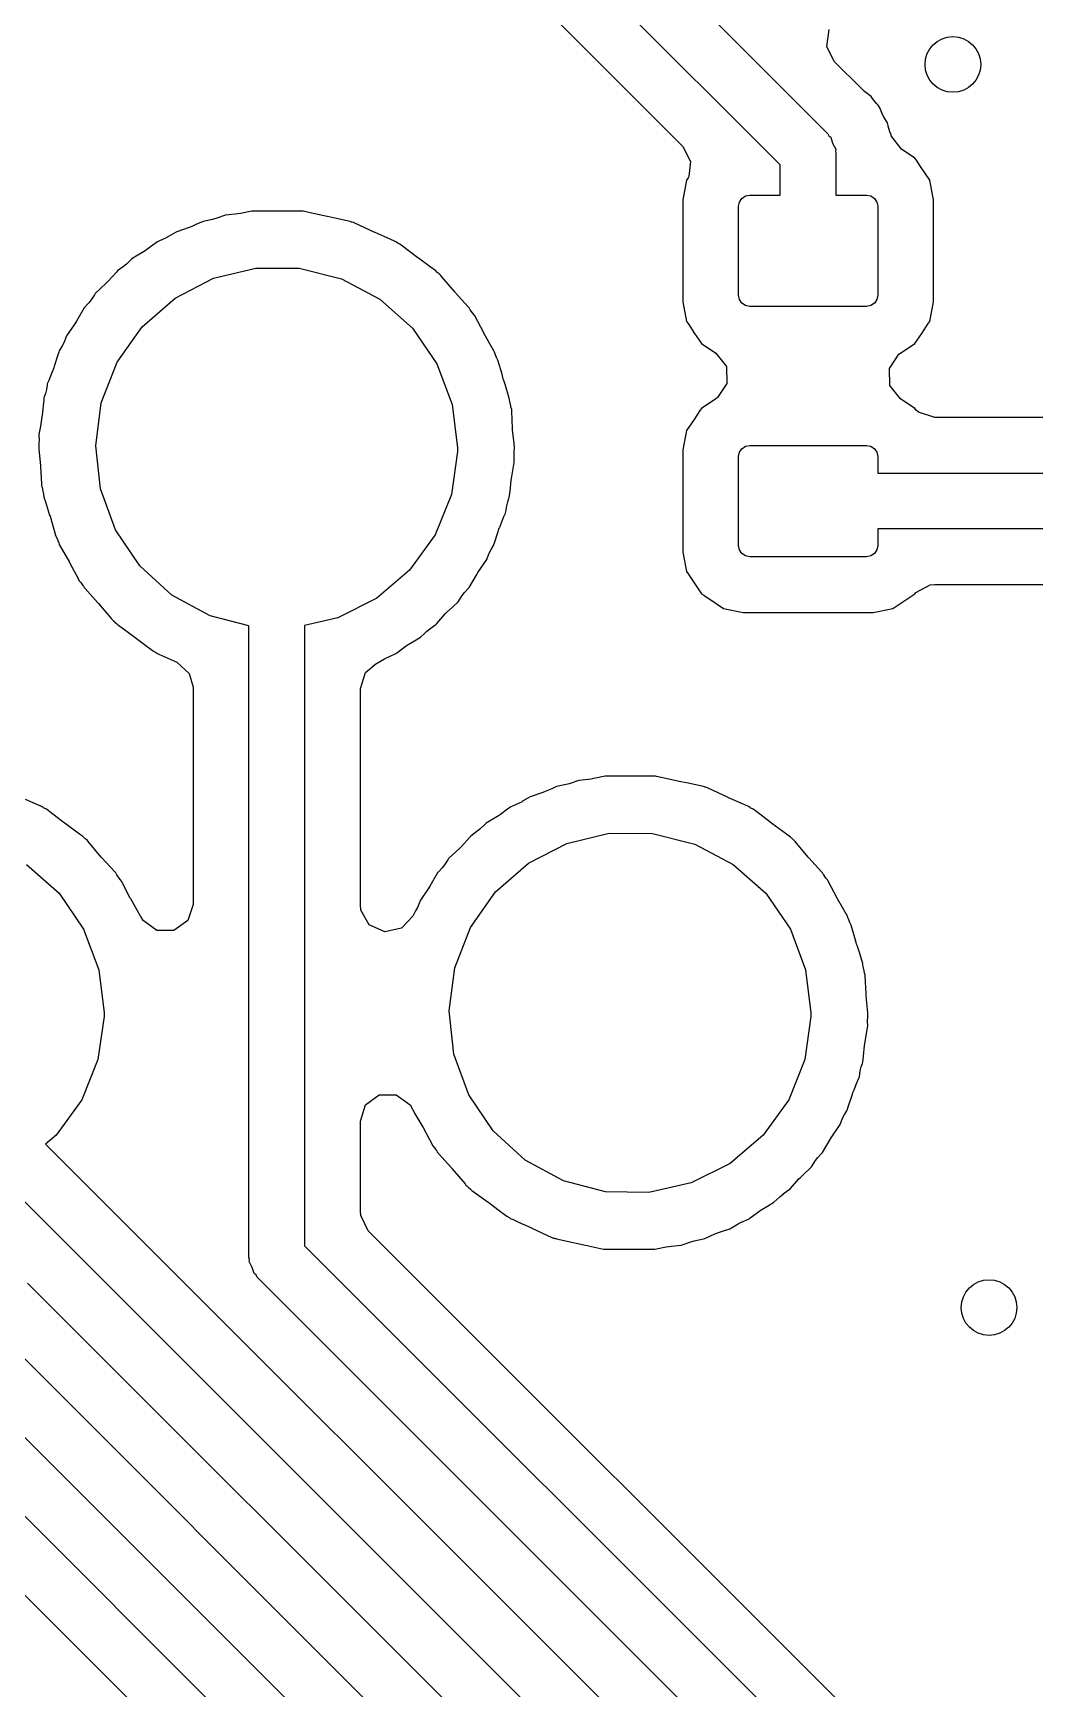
# Model space of a CAD drawing. Extents: x 100.2 to 143.8, y -109.8 to -50.2.
# Drawn here: x 115.77 to 119.36, y -92.62 to -86.67 of the extents above; entities that cross this region are included whole.
import ezdxf

# ---------------------------------------------------------------- set-up
doc = ezdxf.new("R2010")
doc.units = 0
doc.layers.add('BLACK', color=7, linetype='CONTINUOUS')

msp = doc.modelspace()

# ---------------------------------------------------------------- linework, layer by layer
at = {"layer": 'BLACK', "linetype": 'CONTINUOUS'}
for p, q in [((116.811, -85.2197), (118.621, -87.0293)), ((118.45, -87.1414), (116.67, -85.3611)), ((116.654, -85.6293), (118.1, -87.0747)), ((118.617, -86.715), (118.626, -86.6546)), ((118.644, -86.7695), (118.617, -86.715)), ((118.743, -86.8682), (118.644, -86.7695)), ((118.753, -86.877), (118.743, -86.8682)), ((118.776, -86.8947), (118.753, -86.877)), ((118.781, -86.9024), (118.776, -86.8947)), ((118.781, -86.9026), (118.781, -86.9024)), ((118.796, -86.9207), (118.781, -86.9026)), ((118.8, -86.9251), (118.796, -86.9207)), ((118.804, -86.9299), (118.8, -86.9251)), ((118.807, -86.9364), (118.804, -86.9299)), ((118.815, -86.9544), (118.807, -86.9364)), ((118.807, -86.9364), (118.807, -86.9364)), ((118.821, -86.9673), (118.815, -86.9544)), ((118.835, -86.9899), (118.821, -86.9673)), ((118.621, -87.0293), (118.624, -87.0365)), ((118.624, -87.0365), (118.631, -87.0412)), ((118.631, -87.0412), (118.638, -87.0635)), ((118.837, -86.9989), (118.835, -86.9899)), ((118.837, -87.0013), (118.837, -86.9989)), ((118.837, -86.9989), (118.837, -86.9989)), ((118.844, -87.0222), (118.837, -87.0013)), ((118.844, -87.0227), (118.844, -87.0222)), ((118.848, -87.0328), (118.844, -87.0227)), ((118.848, -87.0371), (118.848, -87.0328)), ((118.886, -87.0851), (118.848, -87.0371)), ((118.1, -87.0747), (118.127, -87.1292)), ((118.638, -87.0635), (118.649, -87.0844)), ((118.649, -87.0844), (118.648, -87.0923)), ((118.648, -87.0923), (118.65, -87.1)), ((118.65, -87.1), (118.65, -87.25)), ((118.933, -87.1166), (118.886, -87.0851)), ((118.127, -87.1292), (118.121, -87.1826)), ((118.45, -87.25), (118.45, -87.1414)), ((118.939, -87.1247), (118.933, -87.1166)), ((118.954, -87.1473), (118.939, -87.1247)), ((118.987, -87.1962), (118.954, -87.1473)), ((118.113, -87.1962), (118.1, -87.2663)), ((118.119, -87.1881), (118.113, -87.1962)), ((118.121, -87.1826), (118.119, -87.1881)), ((119.001, -87.2663), (118.987, -87.1962)), ((118.1, -87.2663), (118.1, -87.6337)), ((118.3, -87.29), (118.303, -87.2747)), ((118.303, -87.2747), (118.312, -87.2617)), ((118.312, -87.2617), (118.325, -87.253)), ((118.325, -87.253), (118.34, -87.25)), ((118.34, -87.25), (118.45, -87.25)), ((118.65, -87.25), (118.76, -87.25)), ((118.76, -87.25), (118.775, -87.253)), ((118.775, -87.253), (118.788, -87.2617)), ((118.788, -87.2617), (118.797, -87.2747)), ((118.797, -87.2747), (118.8, -87.29)), ((119.001, -87.6337), (119.001, -87.2663)), ((116.41, -87.3375), (116.376, -87.3447)), ((116.421, -87.3345), (116.41, -87.3375)), ((116.456, -87.3224), (116.421, -87.3345)), ((116.491, -87.3187), (116.456, -87.3224)), ((116.5, -87.3176), (116.491, -87.3187)), ((116.51, -87.3161), (116.5, -87.3176)), ((116.551, -87.3075), (116.51, -87.3161)), ((116.73, -87.3075), (116.551, -87.3075)), ((116.731, -87.3076), (116.73, -87.3075)), ((116.735, -87.3078), (116.731, -87.3076)), ((116.731, -87.3076), (116.731, -87.3076)), ((116.731, -87.3076), (116.731, -87.3076)), ((116.76, -87.3133), (116.735, -87.3078)), ((116.822, -87.3271), (116.76, -87.3133)), ((116.823, -87.3273), (116.822, -87.3271)), ((116.855, -87.3342), (116.823, -87.3273)), ((116.904, -87.3447), (116.855, -87.3342)), ((118.3, -87.61), (118.3, -87.29)), ((118.8, -87.29), (118.8, -87.61)), ((116.252, -87.3991), (116.241, -87.4047)), ((116.277, -87.3841), (116.252, -87.3991)), ((116.281, -87.3814), (116.277, -87.3841)), ((116.277, -87.3841), (116.277, -87.3841)), ((116.326, -87.3662), (116.281, -87.3814)), ((116.335, -87.3628), (116.326, -87.3662)), ((116.35, -87.356), (116.335, -87.3628)), ((116.376, -87.3447), (116.35, -87.356)), ((116.907, -87.346), (116.904, -87.3447)), ((116.909, -87.3466), (116.907, -87.346)), ((116.91, -87.347), (116.909, -87.3466)), ((116.916, -87.3481), (116.91, -87.347)), ((116.921, -87.3504), (116.916, -87.3481)), ((116.993, -87.3839), (116.921, -87.3504)), ((116.921, -87.3504), (116.921, -87.3504)), ((116.994, -87.3847), (116.993, -87.3839)), ((117.027, -87.3991), (116.994, -87.3847)), ((117.063, -87.4153), (117.027, -87.3991)), ((116.167, -87.4503), (116.123, -87.4766)), ((116.174, -87.4455), (116.167, -87.4503)), ((116.204, -87.4233), (116.174, -87.4455)), ((116.212, -87.4174), (116.204, -87.4233)), ((116.217, -87.4153), (116.212, -87.4174)), ((116.241, -87.4047), (116.217, -87.4153)), ((116.217, -87.4153), (116.217, -87.4153)), ((117.068, -87.4174), (117.063, -87.4153)), ((117.063, -87.4153), (117.063, -87.4153)), ((117.072, -87.4204), (117.068, -87.4174)), ((117.072, -87.4207), (117.072, -87.4204)), ((117.077, -87.4233), (117.072, -87.4207)), ((117.078, -87.424), (117.077, -87.4233)), ((117.083, -87.4262), (117.078, -87.424)), ((117.087, -87.4295), (117.083, -87.4262)), ((117.148, -87.4756), (117.087, -87.4295)), ((116.09, -87.5061), (116.068, -87.5225)), ((116.1, -87.4979), (116.09, -87.5061)), ((116.119, -87.4802), (116.1, -87.4979)), ((116.123, -87.4766), (116.119, -87.4802)), ((116.119, -87.4802), (116.119, -87.4802)), ((116.413, -87.5488), (116.565, -87.5123)), ((116.565, -87.5123), (116.721, -87.5131)), ((116.721, -87.5131), (116.873, -87.5512)), ((117.15, -87.477), (117.148, -87.4756)), ((117.192, -87.5081), (117.15, -87.477)), ((117.212, -87.5225), (117.192, -87.5081)), ((116.028, -87.5662), (115.988, -87.6035)), ((116.034, -87.5605), (116.028, -87.5662)), ((116.064, -87.5263), (116.034, -87.5605)), ((116.068, -87.5225), (116.064, -87.5263)), ((116.064, -87.5263), (116.064, -87.5263)), ((116.275, -87.6204), (116.413, -87.5488)), ((116.873, -87.5512), (117.011, -87.6243)), ((117.216, -87.5263), (117.212, -87.5225)), ((117.22, -87.5298), (117.216, -87.5263)), ((117.222, -87.5315), (117.22, -87.5296)), ((117.22, -87.5296), (117.22, -87.5298)), ((117.226, -87.5352), (117.222, -87.5315)), ((117.222, -87.5315), (117.222, -87.5315)), ((117.23, -87.5385), (117.226, -87.5352)), ((117.233, -87.5426), (117.23, -87.5385)), ((117.28, -87.5979), (117.233, -87.5426)), ((117.233, -87.5426), (117.233, -87.5426)), ((115.965, -87.6371), (115.948, -87.6553)), ((115.973, -87.6265), (115.965, -87.6371)), ((115.985, -87.608), (115.973, -87.6265)), ((115.988, -87.6035), (115.985, -87.608)), ((115.985, -87.608), (115.985, -87.608)), ((116.157, -87.7231), (116.275, -87.6204)), ((117.011, -87.6243), (117.128, -87.7281)), ((117.282, -87.6003), (117.28, -87.5979)), ((117.328, -87.6515), (117.282, -87.6003)), ((118.1, -87.6337), (118.113, -87.7038)), ((118.303, -87.6253), (118.3, -87.61)), ((118.312, -87.6383), (118.303, -87.6253)), ((118.325, -87.647), (118.312, -87.6383)), ((118.788, -87.6383), (118.775, -87.647)), ((118.797, -87.6253), (118.788, -87.6383)), ((118.8, -87.61), (118.797, -87.6253)), ((118.987, -87.7038), (119.001, -87.6337)), ((115.948, -87.6553), (115.921, -87.7025)), ((117.332, -87.6553), (117.328, -87.6515)), ((117.328, -87.6515), (117.328, -87.6515)), ((117.334, -87.6598), (117.332, -87.6553)), ((117.336, -87.6625), (117.334, -87.6598)), ((117.344, -87.6737), (117.336, -87.6625)), ((117.349, -87.6796), (117.344, -87.6737)), ((117.352, -87.6843), (117.349, -87.6796)), ((117.384, -87.7454), (117.352, -87.6843)), ((117.352, -87.6843), (117.352, -87.6843)), ((118.34, -87.65), (118.325, -87.647)), ((118.76, -87.65), (118.34, -87.65)), ((118.775, -87.647), (118.76, -87.65)), ((115.885, -87.7564), (115.883, -87.7613)), ((115.917, -87.7086), (115.885, -87.7564)), ((115.921, -87.7025), (115.917, -87.7086)), ((116.067, -87.8508), (116.157, -87.7231)), ((117.128, -87.7281), (117.216, -87.8569)), ((117.386, -87.7488), (117.384, -87.7454)), ((117.421, -87.8102), (117.386, -87.7488)), ((118.113, -87.7038), (118.119, -87.7119)), ((118.119, -87.7119), (118.119, -87.7119)), ((118.119, -87.7119), (118.142, -87.7471)), ((118.142, -87.7471), (118.167, -87.7834)), ((118.933, -87.7834), (118.958, -87.7471)), ((118.958, -87.7471), (118.981, -87.7119)), ((118.981, -87.7119), (118.987, -87.7038)), ((118.981, -87.7119), (118.981, -87.7119)), ((115.857, -87.8151), (115.853, -87.8278)), ((115.859, -87.8102), (115.857, -87.8151)), ((115.857, -87.8151), (115.857, -87.8151)), ((115.869, -87.7918), (115.859, -87.8102)), ((115.876, -87.779), (115.869, -87.7918)), ((115.883, -87.7613), (115.876, -87.779)), ((115.883, -87.7613), (115.883, -87.7613)), ((117.423, -87.8151), (117.421, -87.8102)), ((117.424, -87.8177), (117.423, -87.8151)), ((117.43, -87.8333), (117.424, -87.8177)), ((118.167, -87.7834), (118.218, -87.8177)), ((118.218, -87.8177), (118.256, -87.8657)), ((118.876, -87.8223), (118.882, -87.8177)), ((118.882, -87.8177), (118.933, -87.7834)), ((115.839, -87.8712), (115.833, -87.885)), ((115.841, -87.8651), (115.839, -87.8712)), ((115.842, -87.8628), (115.841, -87.8651)), ((115.853, -87.8278), (115.842, -87.8628)), ((116.01, -87.9964), (116.067, -87.8508)), ((117.216, -87.8569), (117.271, -88.003)), ((117.435, -87.8431), (117.43, -87.8333)), ((117.45, -87.8942), (117.435, -87.8431)), ((118.256, -87.8657), (118.258, -87.9269)), ((118.842, -87.8731), (118.876, -87.8223)), ((118.844, -87.9343), (118.842, -87.8731)), ((115.815, -87.9332), (115.813, -87.9487)), ((115.816, -87.9279), (115.815, -87.9332)), ((115.821, -87.9159), (115.816, -87.9279)), ((115.833, -87.885), (115.821, -87.9159)), ((117.454, -87.9116), (117.45, -87.8942)), ((117.456, -87.9159), (117.454, -87.9116)), ((117.462, -87.9343), (117.456, -87.9159)), ((117.476, -87.9802), (117.462, -87.9343)), ((118.258, -87.9269), (118.224, -87.9777)), ((118.882, -87.9823), (118.844, -87.9343)), ((115.803, -87.9854), (115.797, -88.0409)), ((115.804, -87.9802), (115.803, -87.9854)), ((115.805, -87.9753), (115.804, -87.9802)), ((115.809, -87.9632), (115.805, -87.9753)), ((115.805, -87.9753), (115.805, -87.9753)), ((115.813, -87.9487), (115.809, -87.9632)), ((115.99, -88.1512), (116.01, -87.9964)), ((117.477, -87.9854), (117.476, -87.9802)), ((117.478, -87.9914), (117.477, -87.9854)), ((117.481, -88.0073), (117.478, -87.9914)), ((118.218, -87.9823), (118.167, -88.0166)), ((118.224, -87.9777), (118.218, -87.9823)), ((118.933, -88.0166), (118.882, -87.9823)), ((115.796, -88.0467), (115.791, -88.0811)), ((115.797, -88.0409), (115.796, -88.0467)), ((117.271, -88.003), (117.29, -88.158)), ((117.482, -88.0124), (117.481, -88.0073)), ((117.485, -88.0212), (117.482, -88.0124)), ((117.485, -88.0266), (117.485, -88.0212)), ((117.488, -88.0889), (117.485, -88.0266)), ((117.485, -88.0266), (117.485, -88.0266)), ((118.14, -88.0561), (118.113, -88.0962)), ((118.161, -88.0247), (118.14, -88.0561)), ((118.167, -88.0166), (118.161, -88.0247)), ((118.938, -88.0233), (118.933, -88.0166)), ((118.946, -88.0306), (118.938, -88.0233)), ((119.005, -88.0495), (118.946, -88.0306)), ((119.548, -88.0495), (119.005, -88.0495)), ((115.791, -88.0811), (115.786, -88.1102)), ((115.786, -88.1102), (115.786, -88.1156)), ((115.786, -88.1156), (115.787, -88.128)), ((117.488, -88.094), (117.488, -88.0889)), ((117.494, -88.1435), (117.488, -88.094)), ((118.113, -88.0962), (118.1, -88.1663)), ((115.786, -88.1435), (115.785, -88.158)), ((115.785, -88.158), (115.785, -88.1632)), ((115.785, -88.1632), (115.785, -88.1632)), ((115.785, -88.1632), (115.792, -88.222)), ((115.787, -88.128), (115.786, -88.1435)), ((116.007, -88.3064), (115.99, -88.1512)), ((117.29, -88.1716), (117.268, -88.3262)), ((117.29, -88.158), (117.29, -88.1716)), ((117.493, -88.188), (117.494, -88.1725)), ((117.495, -88.158), (117.494, -88.1435)), ((117.494, -88.1725), (117.495, -88.158)), ((118.1, -88.1663), (118.1, -88.5337)), ((118.3, -88.19), (118.303, -88.1747)), ((118.303, -88.1747), (118.312, -88.1617)), ((118.312, -88.1617), (118.325, -88.153)), ((118.325, -88.153), (118.34, -88.15)), ((118.34, -88.15), (118.76, -88.15)), ((118.76, -88.15), (118.775, -88.153)), ((118.775, -88.153), (118.788, -88.1617)), ((118.788, -88.1617), (118.797, -88.1747)), ((118.797, -88.1747), (118.8, -88.19)), ((115.792, -88.222), (115.792, -88.2271)), ((115.792, -88.2271), (115.795, -88.2886)), ((117.484, -88.2693), (117.493, -88.211)), ((117.494, -88.2058), (117.493, -88.188)), ((117.493, -88.211), (117.494, -88.2058)), ((118.3, -88.51), (118.3, -88.19)), ((118.8, -88.19), (118.8, -88.25)), ((115.795, -88.2886), (115.795, -88.2948)), ((115.795, -88.2948), (115.797, -88.2999)), ((117.479, -88.3158), (117.483, -88.2751)), ((117.483, -88.2751), (117.484, -88.2693)), ((118.8, -88.25), (119.709, -88.25)), ((115.797, -88.2999), (115.797, -88.2999)), ((115.797, -88.2999), (115.799, -88.3087)), ((115.799, -88.3087), (115.802, -88.3246)), ((115.802, -88.3246), (115.804, -88.3358)), ((115.804, -88.3358), (115.809, -88.3529)), ((115.809, -88.3529), (115.824, -88.4001)), ((116.061, -88.4531), (116.007, -88.3064)), ((117.268, -88.3262), (117.21, -88.4711)), ((117.467, -88.3673), (117.471, -88.3529)), ((117.471, -88.3529), (117.475, -88.3407)), ((117.475, -88.3407), (117.476, -88.3358)), ((117.475, -88.3407), (117.475, -88.3407)), ((117.476, -88.3358), (117.479, -88.3158)), ((115.824, -88.4001), (115.826, -88.4044)), ((115.826, -88.4044), (115.845, -88.4729)), ((117.442, -88.4433), (117.457, -88.4058)), ((117.457, -88.4058), (117.462, -88.393)), ((117.462, -88.393), (117.464, -88.3881)), ((117.462, -88.393), (117.462, -88.393)), ((117.464, -88.3881), (117.467, -88.3673)), ((115.845, -88.4729), (115.849, -88.4807)), ((116.148, -88.5827), (116.061, -88.4531)), ((117.21, -88.4711), (117.118, -88.598)), ((117.423, -88.5005), (117.435, -88.4631)), ((117.435, -88.4631), (117.439, -88.4509)), ((117.439, -88.4509), (117.441, -88.4448)), ((117.441, -88.4448), (117.442, -88.4433)), ((119.75, -88.45), (118.8, -88.45)), ((118.8, -88.45), (118.8, -88.51)), ((115.849, -88.4807), (115.85, -88.4827)), ((115.85, -88.4827), (115.856, -88.4983)), ((115.856, -88.4983), (115.857, -88.4993)), ((115.857, -88.4993), (115.859, -88.5058)), ((115.859, -88.5058), (115.88, -88.5432)), ((117.404, -88.537), (117.411, -88.5242)), ((117.411, -88.5242), (117.419, -88.5103)), ((117.419, -88.5103), (117.421, -88.5058)), ((117.419, -88.5103), (117.419, -88.5103)), ((117.421, -88.5058), (117.423, -88.5005)), ((118.1, -88.5337), (118.113, -88.6038)), ((118.303, -88.5253), (118.3, -88.51)), ((118.312, -88.5383), (118.303, -88.5253)), ((118.797, -88.5253), (118.788, -88.5383)), ((118.8, -88.51), (118.797, -88.5253)), ((115.88, -88.5432), (115.894, -88.5672)), ((115.894, -88.5672), (115.896, -88.5706)), ((115.896, -88.5706), (115.928, -88.6314)), ((116.263, -88.6878), (116.148, -88.5827)), ((117.363, -88.6074), (117.395, -88.5596)), ((117.395, -88.5596), (117.398, -88.5532)), ((117.398, -88.5532), (117.404, -88.537)), ((118.325, -88.547), (118.312, -88.5383)), ((118.34, -88.55), (118.325, -88.547)), ((118.76, -88.55), (118.34, -88.55)), ((118.775, -88.547), (118.76, -88.55)), ((118.788, -88.5383), (118.775, -88.547)), ((115.928, -88.6314), (115.931, -88.6364)), ((115.931, -88.6364), (115.936, -88.6423)), ((115.936, -88.6423), (115.944, -88.6535)), ((117.118, -88.598), (117, -88.6994)), ((117.332, -88.6607), (117.359, -88.6135)), ((117.359, -88.6135), (117.363, -88.6074)), ((118.113, -88.6038), (118.119, -88.6119)), ((118.119, -88.6119), (118.119, -88.6119)), ((118.119, -88.6119), (118.145, -88.6517)), ((118.145, -88.6517), (118.167, -88.6834)), ((118.937, -88.6784), (118.989, -88.6517)), ((118.989, -88.6517), (119.005, -88.6505)), ((119.005, -88.6505), (119.696, -88.6505)), ((115.944, -88.6535), (115.946, -88.6562)), ((115.946, -88.6562), (115.948, -88.6607)), ((115.948, -88.6607), (115.952, -88.6645)), ((115.952, -88.6645), (115.952, -88.6645)), ((115.952, -88.6645), (115.998, -88.7157)), ((116.401, -88.7624), (116.263, -88.6878)), ((117, -88.6994), (116.86, -88.7696)), ((117.292, -88.7125), (117.307, -88.6895)), ((117.307, -88.6895), (117.315, -88.6789)), ((117.315, -88.6789), (117.328, -88.6645)), ((117.328, -88.6645), (117.332, -88.6607)), ((117.328, -88.6645), (117.328, -88.6645)), ((118.167, -88.6834), (118.175, -88.6888)), ((118.175, -88.6888), (118.219, -88.7181)), ((118.854, -88.7365), (118.933, -88.6834)), ((118.933, -88.6834), (118.937, -88.6784)), ((115.998, -88.7157), (116, -88.7181)), ((116, -88.7181), (116.047, -88.7734)), ((116.54, -88.7989), (116.401, -88.7624)), ((116.86, -88.7696), (116.74, -88.7971)), ((117.216, -88.7897), (117.246, -88.7555)), ((117.246, -88.7555), (117.252, -88.7498)), ((117.252, -88.7498), (117.272, -88.7311)), ((117.272, -88.7311), (117.292, -88.7125)), ((118.219, -88.7181), (118.246, -88.7365)), ((118.246, -88.7365), (118.316, -88.7505)), ((118.316, -88.7505), (118.784, -88.7505)), ((118.784, -88.7505), (118.854, -88.7365)), ((116.047, -88.7734), (116.047, -88.7734)), ((116.047, -88.7734), (116.05, -88.7775)), ((116.05, -88.7775), (116.054, -88.7808)), ((116.054, -88.7808), (116.058, -88.7845)), ((116.058, -88.7845), (116.058, -88.7845)), ((116.058, -88.7845), (116.06, -88.7864)), ((116.06, -88.7864), (116.06, -88.7862)), ((116.06, -88.7862), (116.064, -88.7897)), ((116.064, -88.7897), (116.068, -88.7935)), ((116.068, -88.7935), (116.072, -88.7966)), ((116.072, -88.7966), (116.072, -88.7966)), ((116.072, -88.7966), (116.13, -88.839)), ((116.54, -91.069), (116.54, -88.7989)), ((116.74, -88.7971), (116.74, -91.0276)), ((117.157, -88.8394), (117.173, -88.8249)), ((117.173, -88.8249), (117.18, -88.8181)), ((117.18, -88.8181), (117.19, -88.8099)), ((117.19, -88.8099), (117.212, -88.7935)), ((117.212, -88.7935), (117.216, -88.7897)), ((117.216, -88.7897), (117.216, -88.7897)), ((116.13, -88.839), (116.132, -88.8404)), ((116.132, -88.8404), (116.165, -88.8657)), ((116.165, -88.8657), (116.197, -88.8898)), ((116.197, -88.8898), (116.202, -88.892)), ((117.072, -88.8956), (117.106, -88.8705)), ((117.106, -88.8705), (117.113, -88.8657)), ((117.113, -88.8657), (117.136, -88.8524)), ((117.136, -88.8524), (117.157, -88.8394)), ((116.202, -88.892), (116.203, -88.8927)), ((116.203, -88.8927), (116.208, -88.8953)), ((116.208, -88.8953), (116.208, -88.8956)), ((116.208, -88.8956), (116.212, -88.8986)), ((116.212, -88.8986), (116.217, -88.9007)), ((116.217, -88.9007), (116.217, -88.9007)), ((116.217, -88.9007), (116.281, -88.929)), ((116.281, -88.929), (116.326, -88.97)), ((116.959, -88.9661), (116.997, -88.9353)), ((116.997, -88.9353), (116.999, -88.9346)), ((116.999, -88.9346), (117.028, -88.9169)), ((117.028, -88.9169), (117.039, -88.9113)), ((117.039, -88.9113), (117.043, -88.9097)), ((117.043, -88.9097), (117.068, -88.8986)), ((117.068, -88.8986), (117.072, -88.8956)), ((117.072, -88.8956), (117.072, -88.8956)), ((116.326, -88.97), (116.34, -89.0195)), ((116.941, -89.0243), (116.959, -88.9661)), ((116.34, -89.0195), (116.34, -89.8006)), ((116.941, -89.8006), (116.941, -89.0243)), ((117.691, -89.3665), (117.68, -89.3695)), ((117.726, -89.3544), (117.691, -89.3665)), ((117.761, -89.3507), (117.726, -89.3544)), ((117.77, -89.3496), (117.761, -89.3507)), ((117.78, -89.3481), (117.77, -89.3496)), ((117.821, -89.3395), (117.78, -89.3481)), ((118, -89.3395), (117.821, -89.3395)), ((118.001, -89.3396), (118, -89.3395)), ((118.005, -89.3398), (118.001, -89.3396)), ((118.001, -89.3396), (118.001, -89.3396)), ((118.001, -89.3396), (118.001, -89.3396)), ((118.022, -89.3435), (118.005, -89.3398)), ((118.092, -89.3591), (118.022, -89.3435)), ((118.093, -89.3593), (118.092, -89.3591)), ((118.119, -89.3648), (118.093, -89.3593)), ((118.174, -89.3767), (118.119, -89.3648)), ((115.793, -89.4473), (115.738, -89.423)), ((117.551, -89.4134), (117.524, -89.4295)), ((117.596, -89.3982), (117.551, -89.4134)), ((117.605, -89.3948), (117.596, -89.3982)), ((117.629, -89.3843), (117.605, -89.3948)), ((117.646, -89.3767), (117.629, -89.3843)), ((117.68, -89.3695), (117.646, -89.3767)), ((118.177, -89.378), (118.174, -89.3767)), ((118.179, -89.3786), (118.177, -89.378)), ((118.18, -89.379), (118.179, -89.3786)), ((118.186, -89.3801), (118.18, -89.379)), ((118.191, -89.3824), (118.186, -89.3801)), ((118.263, -89.4159), (118.191, -89.3824)), ((118.191, -89.3824), (118.191, -89.3824)), ((118.264, -89.4167), (118.263, -89.4159)), ((118.278, -89.423), (118.264, -89.4167)), ((118.333, -89.4473), (118.278, -89.423)), ((115.798, -89.4494), (115.793, -89.4473)), ((115.793, -89.4473), (115.793, -89.4473)), ((115.802, -89.4524), (115.798, -89.4494)), ((115.802, -89.4527), (115.802, -89.4524)), ((115.807, -89.4553), (115.802, -89.4527)), ((115.808, -89.456), (115.807, -89.4553)), ((115.813, -89.4582), (115.808, -89.456)), ((115.825, -89.4675), (115.813, -89.4582)), ((115.878, -89.5076), (115.825, -89.4675)), ((117.437, -89.4823), (117.393, -89.5086)), ((117.444, -89.4775), (117.437, -89.4823)), ((117.47, -89.4582), (117.444, -89.4775)), ((117.482, -89.4494), (117.47, -89.4582)), ((117.487, -89.4473), (117.482, -89.4494)), ((117.511, -89.4367), (117.487, -89.4473)), ((117.487, -89.4473), (117.487, -89.4473)), ((117.522, -89.4311), (117.511, -89.4367)), ((117.524, -89.4295), (117.522, -89.4311)), ((118.338, -89.4494), (118.333, -89.4473)), ((118.333, -89.4473), (118.333, -89.4473)), ((118.342, -89.4524), (118.338, -89.4494)), ((118.342, -89.4527), (118.342, -89.4524)), ((118.347, -89.4553), (118.342, -89.4527)), ((118.348, -89.456), (118.347, -89.4553)), ((118.353, -89.4582), (118.348, -89.456)), ((118.365, -89.4675), (118.353, -89.4582)), ((118.418, -89.5076), (118.365, -89.4675)), ((115.88, -89.509), (115.878, -89.5076)), ((115.932, -89.5472), (115.88, -89.509)), ((117.36, -89.5381), (117.338, -89.5545)), ((117.37, -89.5299), (117.36, -89.5381)), ((117.389, -89.5122), (117.37, -89.5299)), ((117.393, -89.5086), (117.389, -89.5122)), ((117.389, -89.5122), (117.389, -89.5122)), ((117.683, -89.5808), (117.835, -89.5443)), ((117.835, -89.5443), (117.991, -89.5451)), ((117.991, -89.5451), (118.143, -89.5832)), ((118.42, -89.509), (118.418, -89.5076)), ((118.472, -89.5472), (118.42, -89.509)), ((115.942, -89.5545), (115.932, -89.5472)), ((115.946, -89.5583), (115.942, -89.5545)), ((115.95, -89.5618), (115.946, -89.5583)), ((115.952, -89.5635), (115.95, -89.5616)), ((115.95, -89.5616), (115.95, -89.5618)), ((115.956, -89.5672), (115.952, -89.5635)), ((115.952, -89.5635), (115.952, -89.5635)), ((115.96, -89.5705), (115.956, -89.5672)), ((115.963, -89.5746), (115.96, -89.5705)), ((116.01, -89.6299), (115.963, -89.5746)), ((115.963, -89.5746), (115.963, -89.5746)), ((117.298, -89.5982), (117.258, -89.6355)), ((117.304, -89.5925), (117.298, -89.5982)), ((117.334, -89.5583), (117.304, -89.5925)), ((117.338, -89.5545), (117.334, -89.5583)), ((117.334, -89.5583), (117.334, -89.5583)), ((117.545, -89.6524), (117.683, -89.5808)), ((118.143, -89.5832), (118.281, -89.6563)), ((118.482, -89.5545), (118.472, -89.5472)), ((118.486, -89.5583), (118.482, -89.5545)), ((118.49, -89.5618), (118.486, -89.5583)), ((118.492, -89.5635), (118.49, -89.5616)), ((118.49, -89.5616), (118.49, -89.5618)), ((118.496, -89.5672), (118.492, -89.5635)), ((118.492, -89.5635), (118.492, -89.5635)), ((118.5, -89.5705), (118.496, -89.5672)), ((118.503, -89.5746), (118.5, -89.5705)), ((118.55, -89.6299), (118.503, -89.5746)), ((118.503, -89.5746), (118.503, -89.5746)), ((115.741, -89.6563), (115.858, -89.7601)), ((116.012, -89.6323), (116.01, -89.6299)), ((116.058, -89.6835), (116.012, -89.6323)), ((117.243, -89.6585), (117.235, -89.6691)), ((117.255, -89.64), (117.243, -89.6585)), ((117.258, -89.6355), (117.255, -89.64)), ((117.255, -89.64), (117.255, -89.64)), ((117.427, -89.7551), (117.545, -89.6524)), ((118.281, -89.6563), (118.398, -89.7601)), ((118.552, -89.6323), (118.55, -89.6299)), ((118.598, -89.6835), (118.552, -89.6323)), ((116.062, -89.6873), (116.058, -89.6835)), ((116.058, -89.6835), (116.058, -89.6835)), ((116.064, -89.6918), (116.062, -89.6873)), ((116.066, -89.6945), (116.064, -89.6918)), ((116.074, -89.7057), (116.066, -89.6945)), ((116.079, -89.7116), (116.074, -89.7057)), ((116.082, -89.7163), (116.079, -89.7116)), ((116.114, -89.7774), (116.082, -89.7163)), ((116.082, -89.7163), (116.082, -89.7163)), ((117.218, -89.6873), (117.191, -89.7345)), ((117.222, -89.6832), (117.218, -89.6873)), ((117.235, -89.6691), (117.222, -89.6832)), ((118.602, -89.6873), (118.598, -89.6835)), ((118.598, -89.6835), (118.598, -89.6835)), ((118.604, -89.6918), (118.602, -89.6873)), ((118.606, -89.6945), (118.604, -89.6918)), ((118.614, -89.7057), (118.606, -89.6945)), ((118.619, -89.7116), (118.614, -89.7057)), ((118.622, -89.7163), (118.619, -89.7116)), ((118.654, -89.7774), (118.622, -89.7163)), ((118.622, -89.7163), (118.622, -89.7163)), ((115.858, -89.7601), (115.946, -89.8889)), ((116.116, -89.7808), (116.114, -89.7774)), ((116.151, -89.8422), (116.116, -89.7808)), ((117.187, -89.7406), (117.155, -89.7884)), ((117.191, -89.7345), (117.187, -89.7406)), ((117.337, -89.8828), (117.427, -89.7551)), ((118.398, -89.7601), (118.486, -89.8889)), ((118.656, -89.7808), (118.654, -89.7774)), ((118.691, -89.8422), (118.656, -89.7808)), ((116.152, -89.8438), (116.151, -89.8422)), ((116.34, -89.8006), (116.321, -89.8587)), ((116.943, -89.8211), (116.941, -89.8006)), ((116.973, -89.8741), (116.943, -89.8211)), ((117.129, -89.8422), (117.089, -89.8863)), ((117.139, -89.8238), (117.129, -89.8422)), ((117.129, -89.8422), (117.129, -89.8422)), ((117.146, -89.811), (117.139, -89.8238)), ((117.153, -89.7933), (117.146, -89.811)), ((117.155, -89.7884), (117.153, -89.7933)), ((117.153, -89.7933), (117.153, -89.7933)), ((118.693, -89.8471), (118.691, -89.8422)), ((115.946, -89.8889), (116.001, -90.035)), ((116.16, -89.8587), (116.152, -89.8438)), ((116.21, -89.8947), (116.16, -89.8587)), ((116.271, -89.8947), (116.21, -89.8947)), ((116.321, -89.8587), (116.271, -89.8947)), ((117.029, -89.899), (116.973, -89.8741)), ((117.089, -89.8863), (117.029, -89.899)), ((117.28, -90.0284), (117.337, -89.8828)), ((118.486, -89.8889), (118.541, -90.035)), ((118.694, -89.8497), (118.693, -89.8471)), ((118.7, -89.8653), (118.694, -89.8497)), ((118.705, -89.8751), (118.7, -89.8653)), ((118.722, -89.937), (118.705, -89.8751)), ((118.724, -89.9436), (118.722, -89.937)), ((118.726, -89.9479), (118.724, -89.9436)), ((118.734, -89.9734), (118.726, -89.9479)), ((118.746, -90.0122), (118.734, -89.9734)), ((118.747, -90.0192), (118.746, -90.0122)), ((118.748, -90.0234), (118.747, -90.0192)), ((116.001, -90.035), (116.02, -90.19)), ((117.26, -90.1832), (117.28, -90.0284)), ((118.541, -90.035), (118.56, -90.19)), ((118.751, -90.0393), (118.748, -90.0234)), ((118.753, -90.0471), (118.751, -90.0393)), ((118.755, -90.0532), (118.753, -90.0471)), ((118.755, -90.0586), (118.755, -90.0532)), ((118.758, -90.1209), (118.755, -90.0586)), ((118.755, -90.0586), (118.755, -90.0586)), ((118.758, -90.126), (118.758, -90.1209)), ((118.76, -90.1422), (118.758, -90.126)), ((116.02, -90.19), (116.02, -90.2036)), ((117.277, -90.3384), (117.26, -90.1832)), ((118.56, -90.19), (118.56, -90.2036)), ((118.765, -90.19), (118.76, -90.1422)), ((118.764, -90.2045), (118.765, -90.1952)), ((118.765, -90.1952), (118.765, -90.19)), ((116.02, -90.2036), (115.998, -90.3582)), ((118.56, -90.2036), (118.538, -90.3582)), ((118.754, -90.3013), (118.763, -90.243)), ((118.763, -90.22), (118.764, -90.2045)), ((118.764, -90.2378), (118.763, -90.22)), ((118.763, -90.243), (118.764, -90.2378)), ((118.749, -90.3459), (118.753, -90.3071)), ((118.753, -90.3071), (118.754, -90.3013)), ((115.998, -90.3582), (115.94, -90.5031)), ((117.331, -90.4851), (117.277, -90.3384)), ((118.538, -90.3582), (118.48, -90.5031)), ((118.741, -90.3849), (118.745, -90.3727)), ((118.745, -90.3727), (118.746, -90.3678)), ((118.745, -90.3727), (118.745, -90.3727)), ((118.746, -90.3678), (118.749, -90.3459)), ((118.724, -90.4445), (118.732, -90.425)), ((118.732, -90.425), (118.734, -90.4201)), ((118.732, -90.425), (118.732, -90.425)), ((118.734, -90.4201), (118.737, -90.3993)), ((118.737, -90.3993), (118.741, -90.3849)), ((116.959, -90.5213), (117.009, -90.4853)), ((117.009, -90.4853), (117.07, -90.4853)), ((117.07, -90.4853), (117.12, -90.5213)), ((117.418, -90.6147), (117.331, -90.4851)), ((118.693, -90.5319), (118.707, -90.4902)), ((118.707, -90.4902), (118.709, -90.4829)), ((118.709, -90.4829), (118.711, -90.4768)), ((118.711, -90.4768), (118.715, -90.4673)), ((118.715, -90.4673), (118.724, -90.4445)), ((115.94, -90.5031), (115.848, -90.63)), ((116.941, -90.5794), (116.959, -90.5213)), ((117.12, -90.5213), (117.128, -90.5362)), ((117.128, -90.5362), (117.129, -90.5378)), ((117.129, -90.5378), (117.136, -90.5508)), ((117.136, -90.5508), (117.164, -90.5992)), ((118.48, -90.5031), (118.388, -90.63)), ((118.674, -90.569), (118.681, -90.5562)), ((118.681, -90.5562), (118.689, -90.5423)), ((118.689, -90.5423), (118.691, -90.5378)), ((118.689, -90.5423), (118.689, -90.5423)), ((118.691, -90.5378), (118.693, -90.5319)), ((116.941, -90.9035), (116.941, -90.5794)), ((117.164, -90.5992), (117.166, -90.6026)), ((117.166, -90.6026), (117.189, -90.6455)), ((117.533, -90.7198), (117.418, -90.6147)), ((118.633, -90.6394), (118.665, -90.5916)), ((118.665, -90.5916), (118.674, -90.569)), ((115.848, -90.63), (115.81, -90.6627)), ((115.81, -90.6627), (118.609, -93.4618)), ((117.189, -90.6455), (117.201, -90.6684)), ((117.201, -90.6684), (117.206, -90.6743)), ((117.206, -90.6743), (117.214, -90.6855)), ((118.388, -90.63), (118.27, -90.7314)), ((118.602, -90.6927), (118.629, -90.6455)), ((118.629, -90.6455), (118.633, -90.6394)), ((117.214, -90.6855), (117.216, -90.6882)), ((117.216, -90.6882), (117.218, -90.6927)), ((117.218, -90.6927), (117.222, -90.6965)), ((117.222, -90.6965), (117.222, -90.6965)), ((117.222, -90.6965), (117.268, -90.7477)), ((117.671, -90.7944), (117.533, -90.7198)), ((118.27, -90.7314), (118.13, -90.8016)), ((118.562, -90.7445), (118.577, -90.7215)), ((118.577, -90.7215), (118.585, -90.7109)), ((118.585, -90.7109), (118.598, -90.6965)), ((118.598, -90.6965), (118.602, -90.6927)), ((118.598, -90.6965), (118.598, -90.6965)), ((118.439, -93.5739), (115.641, -90.7762)), ((117.268, -90.7477), (117.27, -90.7501)), ((117.27, -90.7501), (117.317, -90.8054)), ((117.822, -90.834), (117.671, -90.7944)), ((118.486, -90.8217), (118.516, -90.7875)), ((118.516, -90.7875), (118.522, -90.7818)), ((118.522, -90.7818), (118.528, -90.7759)), ((118.528, -90.7759), (118.562, -90.7445)), ((117.317, -90.8054), (117.317, -90.8054)), ((117.317, -90.8054), (117.32, -90.8095)), ((117.32, -90.8095), (117.324, -90.8128)), ((117.324, -90.8128), (117.328, -90.8165)), ((117.328, -90.8165), (117.328, -90.8165)), ((117.328, -90.8165), (117.33, -90.8184)), ((117.33, -90.8184), (117.33, -90.8182)), ((117.33, -90.8182), (117.334, -90.8217)), ((117.334, -90.8217), (117.338, -90.8255)), ((117.338, -90.8255), (117.342, -90.8286)), ((117.342, -90.8286), (117.342, -90.8286)), ((117.342, -90.8286), (117.4, -90.871)), ((117.978, -90.8364), (117.822, -90.834)), ((118.13, -90.8016), (117.978, -90.8364)), ((118.427, -90.8714), (118.448, -90.8521)), ((118.448, -90.8521), (118.45, -90.8501)), ((118.45, -90.8501), (118.46, -90.8419)), ((118.46, -90.8416), (118.482, -90.8255)), ((118.46, -90.8419), (118.46, -90.8416)), ((118.482, -90.8255), (118.486, -90.8217)), ((118.486, -90.8217), (118.486, -90.8217)), ((116.942, -90.919), (116.941, -90.9035)), ((117.4, -90.871), (117.402, -90.8724)), ((117.402, -90.8724), (117.435, -90.8977)), ((117.435, -90.8977), (117.467, -90.9218)), ((118.342, -90.9276), (118.376, -90.9025)), ((118.376, -90.9025), (118.383, -90.8977)), ((118.383, -90.8977), (118.404, -90.8852)), ((118.404, -90.8852), (118.427, -90.8714)), ((116.969, -90.9735), (116.942, -90.919)), ((119.131, -93.1352), (116.969, -90.9735)), ((117.467, -90.9218), (117.472, -90.924)), ((117.472, -90.924), (117.473, -90.9247)), ((117.473, -90.9247), (117.478, -90.9273)), ((117.478, -90.9273), (117.478, -90.9276)), ((117.478, -90.9276), (117.482, -90.9306)), ((117.482, -90.9306), (117.487, -90.9327)), ((117.487, -90.9327), (117.487, -90.9327)), ((117.487, -90.9327), (117.509, -90.9427)), ((117.509, -90.9427), (117.556, -90.9633)), ((117.556, -90.9633), (117.557, -90.9641)), ((117.557, -90.9641), (117.629, -90.9976)), ((118.242, -90.9755), (118.269, -90.9666)), ((118.269, -90.9666), (118.298, -90.9489)), ((118.298, -90.9489), (118.309, -90.9433)), ((118.309, -90.9433), (118.311, -90.9427)), ((118.311, -90.9427), (118.338, -90.9306)), ((118.338, -90.9306), (118.342, -90.9276)), ((118.342, -90.9276), (118.342, -90.9276)), ((116.74, -91.0276), (119.009, -93.2963)), ((117.629, -90.9976), (117.629, -90.9976)), ((117.629, -90.9976), (117.634, -90.9999)), ((117.634, -90.9999), (117.64, -91.001)), ((117.64, -91.001), (117.641, -91.0015)), ((117.641, -91.0015), (117.643, -91.002)), ((117.643, -91.002), (117.646, -91.0033)), ((117.646, -91.0033), (117.695, -91.0138)), ((117.695, -91.0138), (117.727, -91.0207)), ((117.727, -91.0207), (117.728, -91.0209)), ((117.728, -91.0209), (117.771, -91.0304)), ((117.771, -91.0304), (117.815, -91.0402)), ((117.999, -91.0405), (118.04, -91.0319)), ((118.04, -91.0319), (118.05, -91.0304)), ((118.05, -91.0304), (118.059, -91.0293)), ((118.059, -91.0293), (118.094, -91.0256)), ((118.094, -91.0256), (118.129, -91.0135)), ((118.129, -91.0135), (118.14, -91.0105)), ((118.14, -91.0105), (118.174, -91.0033)), ((118.174, -91.0033), (118.179, -91.0012)), ((118.179, -91.0012), (118.215, -90.9852)), ((118.179, -91.0012), (118.179, -91.0012)), ((118.215, -90.9852), (118.224, -90.9818)), ((118.224, -90.9818), (118.242, -90.9755)), ((116.542, -91.0767), (116.54, -91.069)), ((116.541, -91.0847), (116.542, -91.0767)), ((116.552, -91.1055), (116.541, -91.0847)), ((117.815, -91.0402), (117.819, -91.0404)), ((117.819, -91.0404), (117.819, -91.0404)), ((117.819, -91.0404), (117.819, -91.0404)), ((117.819, -91.0404), (117.82, -91.0405)), ((117.82, -91.0405), (117.999, -91.0405)), ((116.559, -91.1278), (116.552, -91.1055)), ((116.566, -91.1325), (116.559, -91.1278)), ((116.569, -91.1397), (116.566, -91.1325)), ((118.838, -93.4085), (116.569, -91.1397)), ((115.745, -91.1623), (118.21, -93.6273)), ((118.039, -93.7394), (115.633, -91.333)), ((115.579, -91.5618), (117.801, -93.7833)), ((117.63, -93.8954), (115.467, -91.7325)), ((115.413, -91.962), (117.401, -93.9495))]:
    msp.add_line(p, q, dxfattribs=at)
at = {"layer": 'BLACK'}
for centre in [(119.07, -86.78), (119.2, -91.25)]:
    msp.add_circle(centre, 0.1, dxfattribs=at)

doc.saveas('drawing.dxf')
